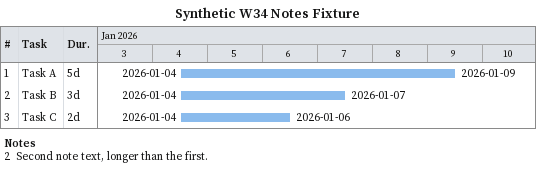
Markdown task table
Synthetic W34 Notes Fixture

| ID | Task | Duration | Start | Finish |
|---|---|---|---|---|
| 1 | Task A | 5d | 2026-01-04 | 2026-01-09 |
| 2 | Task B | 3d | 2026-01-04 | 2026-01-07 |
| 3 | Task C | 2d | 2026-01-04 | 2026-01-06 |

Notes
- 2: Second note text, longer than the first.
